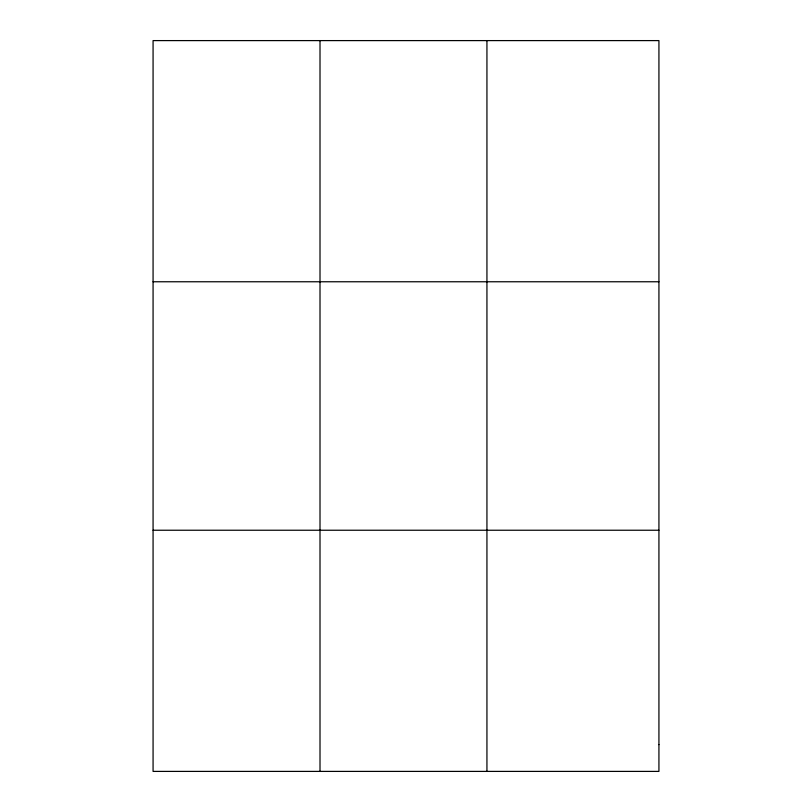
<?xml version="1.0" encoding="UTF-8"?>
<svg xmlns="http://www.w3.org/2000/svg" width="812" height="812" viewBox="0 0 812 812"><rect width="100%" height="100%" fill="white"/><g stroke="black" fill="none" stroke-linecap="round" stroke-linejoin="round"><path stroke-width="1.22" d="M320.009 40.6L320.009 771.4M486.936 40.6L486.936 771.4M153.072 281.764L658.928 281.764M153.072 530.236L658.928 530.236M658.928 744.604L658.928 771.4L153.072 771.4L153.072 40.6L658.928 40.6L658.928 744.604"/></g></svg>
